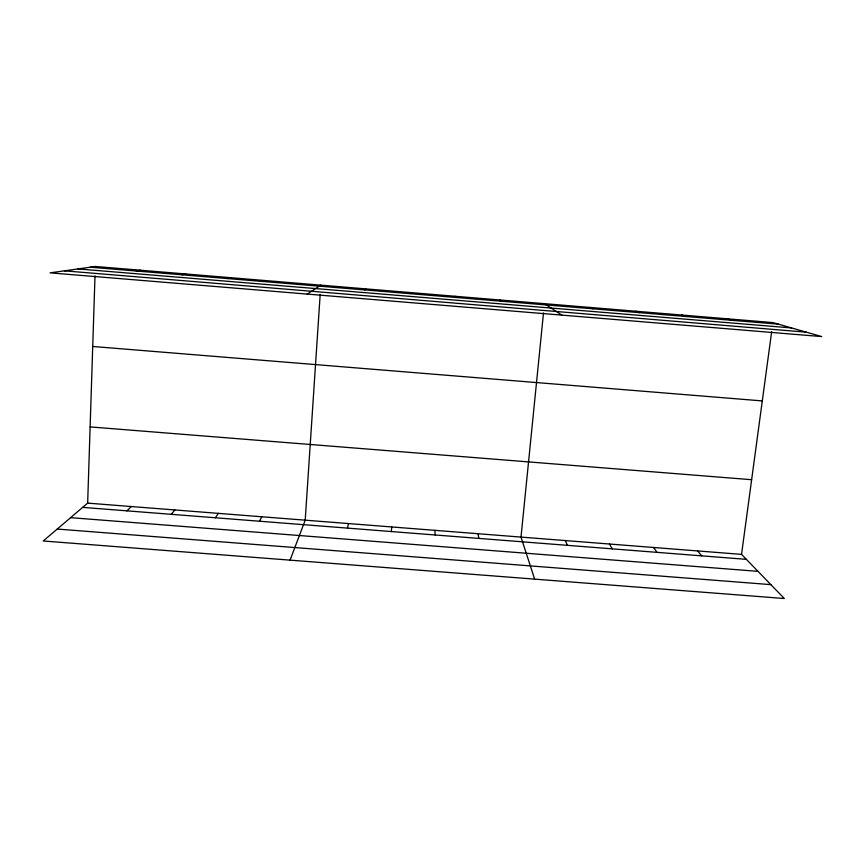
<?xml version="1.0" encoding="UTF-8"?>
<svg xmlns="http://www.w3.org/2000/svg" width="865" height="865" viewBox="0 0 865 865"><rect width="100%" height="100%" fill="white"/><g stroke="black" fill="none" stroke-linecap="round" stroke-linejoin="round"><path stroke-width="1.3" d="M87.657 503.116L741.543 554.379L784.317 598.515L43.25 540.982L87.657 503.116L95.009 275.87M320.18 294.478L305.204 520.168L290.067 560.142M391.326 531.553L391.726 526.947M543.501 312.925L521 537.089L534.635 579.128M410.356 293.689L410.475 292.575M741.543 554.379L771.645 331.771M347.449 528.115L348.498 523.563M259.468 521.227L261.836 516.762M215.374 517.767L218.391 513.367M364.857 289.926L365.679 288.867M171.205 514.307L174.881 509.95M126.971 510.847L131.307 506.533M307.205 294.089L320.807 285.147M273.632 282.379L275.859 281.428M227.895 278.595L230.836 277.697M182.093 274.8L185.737 273.967M136.205 271.005L140.562 270.226M82.651 507.377L746.365 559.352M70.595 517.659L757.989 571.343M57.241 529.056L770.856 584.632M90.122 426.91L751.642 479.707M92.717 346.476L762.303 400.917M90.241 267.199L778.37 324.148M78.001 268.918L791.616 327.943M64.399 270.842L806.321 332.16M727.357 318.807L732.136 320.32M681.739 315.033L685.815 316.493M636.045 311.249L639.419 312.654M590.276 307.464L592.947 308.805M544.431 303.669L561.872 315.12M499.851 299.971L501.116 301.204M697.579 550.929L701.753 555.86M653.551 547.48L657.065 552.357M609.436 544.02L612.29 548.853M455.195 296.273L455.769 297.452M565.256 540.56L567.451 545.339M477.977 533.716L478.875 538.408M434.89 530.332L435.138 534.981M95.312 266.485L50.116 272.853L821.75 336.582L772.888 322.58L95.312 266.485"/></g></svg>
